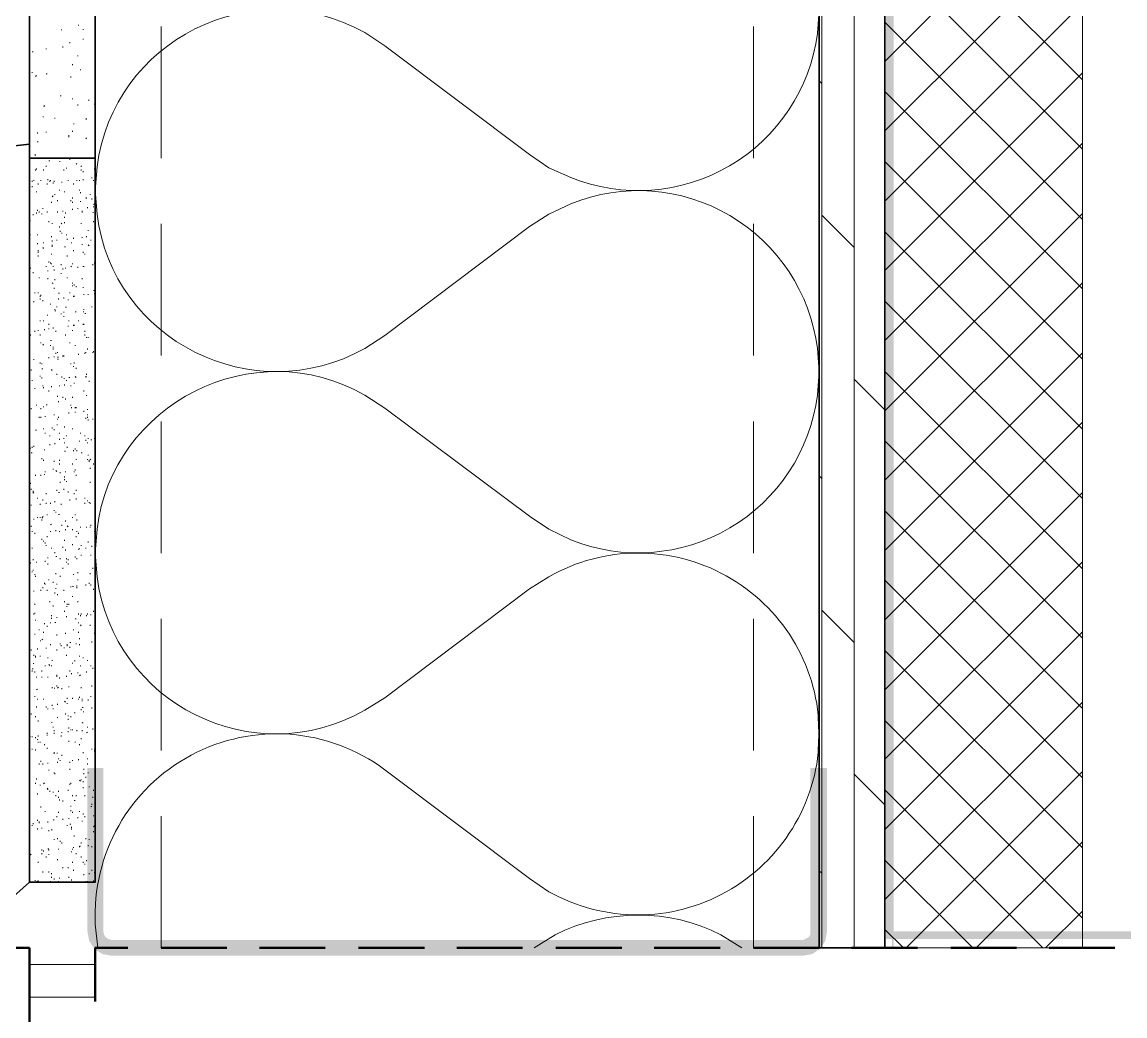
# Model space of a CAD drawing. Header units: inches. Extents: x 5 to 516, y -193 to 129.
# Drawn here: x 50.563 to 51.96, y -167.796 to -166.538 of the extents above; entities that cross this region are included whole.
import ezdxf

# ---------------------------------------------------------------- set-up
doc = ezdxf.new("R2010")
doc.units = ezdxf.units.IN
doc.header["$MEASUREMENT"] = 0
doc.layers.add('PDF7_Geometry', color=7, linetype='Continuous')
doc.layers.add('PDF7_Solid Fills', color=7, linetype='Continuous')

msp = doc.modelspace()

# ---------------------------------------------------------------- hatches: boundary and pattern name
at = {"layer": 'PDF7_Solid Fills', "transparency": 33554559}
for points in [[(51.6668865, -167.7102283), (51.6668865, -167.6991154), (52.1302195, -167.6991146), (52.134664, -167.6891158), (52.3813307, -167.6880047), (52.3813307, -167.6780047), (52.1279974, -167.678004), (52.1235531, -167.6891151), (51.6668865, -167.6891146), (51.6668865, -163.8435612), (51.6646643, -163.8435612), (51.6646643, -165.0680034), (51.6568863, -165.068004), (51.6568863, -167.6991154), (51.6646643, -167.6991154), (51.6646643, -167.7102283)], [(50.6657759, -167.4824496), (50.6457759, -167.4824496), (50.6457756, -167.6891163), (50.6657759, -167.6891163)], [(51.5613313, -167.6891146), (51.5824424, -167.6891146), (51.5824421, -167.4824479), (51.5613313, -167.4824479)], [(50.6657756, -167.6891146), (50.6457756, -167.6891146), (50.6479978, -167.7013369), (50.6546644, -167.7113375), (50.6646641, -167.7180049), (50.6768859, -167.7202268), (51.5513311, -167.7202267), (51.5635528, -167.7180045), (51.5735534, -167.7113379), (51.5802196, -167.7013382), (51.5824416, -167.6891153), (51.5613308, -167.6935599), (51.5591087, -167.6968931), (51.5546639, -167.6991164), (51.5513311, -167.7002276), (50.6768867, -167.7002265), (50.6724413, -167.6991154), (50.6691081, -167.6968945), (50.666887, -167.6935591)]]:
    msp.add_hatch(color=256, dxfattribs=at).paths.add_polyline_path(points)

# ---------------------------------------------------------------- linework, layer by layer
at = {"layer": 'PDF7_Geometry', "lineweight": 35}
for points in [[(50.6557752, -163.8435604), (50.6557752, -167.6268941), (50.5724418, -167.6268941)], [(50.5724418, -167.6268949), (50.5724418, -163.8435612)], [(51.6557753, -163.8435604), (51.6557753, -167.7102274), (51.5724419, -167.7102274), (51.5724419, -163.8435604)], [(50.5724418, -166.6924504), (50.5724418, -167.6268949), (50.4791085, -167.7102283)], [(50.5724418, -166.6924489), (50.5535529, -166.6946711)]]:
    msp.add_lwpolyline(points, dxfattribs=at)
at = {"layer": 'PDF7_Geometry', "lineweight": 15}
for points in [[(51.5757751, -167.7102283), (51.5757751, -163.8435612)], [(51.6168868, -167.7102283), (51.6168868, -163.8435612)], [(51.6557753, -163.8435604), (51.6557753, -167.7102274), (51.9057753, -167.7102274), (51.9057753, -163.8435604)], [(51.6557753, -166.5880042), (51.9057753, -166.3380041)], [(51.9057753, -166.6113377), (51.6557753, -166.3613377)], [(51.6557753, -166.6757818), (51.9057753, -166.4257817)], [(51.9057753, -166.6991153), (51.6557753, -166.4491153)], [(51.6557753, -166.7646716), (51.9057753, -166.5146715)], [(51.9057753, -166.7880051), (51.6557753, -166.5380051)], [(50.6135524, -166.5480058), (50.6124413, -166.5480058)], [(50.6346638, -166.5413371), (50.6346638, -166.5424482)], [(50.6402202, -166.5480058), (50.6402202, -166.5468947)], [(50.7391085, -166.7102282), (50.7391085, -166.5435615)], [(51.4891086, -166.7102282), (51.4891086, -166.5435615)], [(50.6235531, -166.5635607), (50.6235531, -166.5646718)], [(50.6402202, -166.5591164), (50.6402202, -166.5602276)], [(50.5768861, -166.5757836), (50.575775, -166.5757836)], [(50.5935532, -166.5724492), (50.5935532, -166.5713381)], [(50.6146646, -166.5702271), (50.6146646, -166.569116)], [(50.6335527, -166.5802278), (50.6335527, -166.5813389)], [(50.6268863, -166.5913385), (50.6268863, -166.5924496)], [(50.575775, -166.6024491), (50.575775, -166.601338)], [(50.5813304, -166.6057812), (50.5802192, -166.6068923)], [(50.5935532, -166.6035613), (50.5946643, -166.6035613)], [(50.6246642, -166.6068934), (50.6246642, -166.6080045)], [(50.6368859, -166.5980049), (50.6368859, -166.599116)], [(51.6557753, -166.8524492), (51.9057753, -166.6024491)], [(51.5757751, -166.6157819), (51.5724418, -166.6124486)], [(50.6124425, -166.6313391), (50.6113314, -166.6313391)], [(50.6268863, -166.6357834), (50.6268863, -166.6346723)], [(51.9057753, -166.8757827), (51.6557753, -166.6257827)], [(50.5724418, -166.6424498), (50.5724418, -166.6435609)], [(50.59022, -166.6446719), (50.5913311, -166.6446719), (50.5913311, -166.6435608)], [(50.6335527, -166.6424498), (50.6335527, -166.6435609)], [(50.6468866, -166.6368933), (50.6479978, -166.6368933)], [(50.6546641, -166.6424498), (50.6546641, -166.6413387)], [(50.5724418, -166.6557826), (50.5724418, -166.6568937)], [(50.59022, -166.6580047), (50.5891089, -166.6580047)], [(50.6046639, -166.6602268), (50.6046639, -166.6591157)], [(50.6446645, -166.6602268), (50.6435534, -166.6613379)], [(50.5824426, -166.6791161), (50.5824426, -166.678005)], [(50.5935532, -166.6780039), (50.5935532, -166.6768928)], [(50.6268863, -166.6757818), (50.6268863, -166.6768929)], [(50.6291085, -166.6668932), (50.6279973, -166.6668932)], [(50.5824426, -166.6891146), (50.5835537, -166.6902257)], [(50.6224421, -166.6813382), (50.6224421, -166.6824493)], [(50.6224421, -166.6824504), (50.6224421, -166.6835615)], [(50.6446645, -166.6846703), (50.6435534, -166.6857814)], [(51.6557753, -166.941339), (51.9057753, -166.6913389)], [(50.5791082, -166.7057817), (50.5802193, -166.7068928)], [(50.5968864, -166.7135603), (50.5979975, -166.7135603)], [(50.5979975, -166.7113381), (50.5979975, -166.710227)], [(50.6113303, -166.7146725), (50.6102192, -166.7146725)], [(50.6235531, -166.7124481), (50.6235531, -166.711337)], [(50.6324417, -166.7168923), (50.6313305, -166.7180034)], [(50.6357749, -166.7113381), (50.6357749, -166.710227)], [(51.9057753, -166.9646725), (51.6557753, -166.7146725)], [(50.5802193, -166.7257831), (50.5802193, -166.724672)], [(50.5813304, -166.7246709), (50.5813304, -166.7235598)], [(50.59022, -166.7246709), (50.59022, -166.725782)], [(50.5935532, -166.7213389), (50.5935532, -166.7202277)], [(50.6157757, -166.7257831), (50.6157757, -166.724672)], [(50.6191089, -166.723561), (50.6191089, -166.7224499)], [(50.6379981, -166.7213389), (50.6379981, -166.7202277)], [(50.6379981, -166.7257831), (50.6379981, -166.724672)], [(50.6402202, -166.7280053), (50.6402202, -166.7268941)], [(50.6546641, -166.7213389), (50.6557752, -166.7213389)], [(50.6546641, -166.7246709), (50.6546641, -166.7235598)], [(50.6579976, -166.7213372), (50.6557754, -166.7513372), (50.6579976, -166.7813372)], [(50.575775, -166.7391159), (50.575775, -166.740227)], [(50.575775, -166.7468945), (50.575775, -166.7457834)], [(50.5779972, -166.7391159), (50.5779972, -166.7380048)], [(50.5835525, -166.7435602), (50.5835525, -166.7424491)], [(50.5868868, -166.7391159), (50.5868868, -166.7380048)], [(50.5946643, -166.7435602), (50.5946643, -166.7424491)], [(50.5957753, -166.738006), (50.5957753, -166.7368949)], [(50.5979975, -166.7402258), (50.5979975, -166.7391147)], [(50.5991085, -166.7391159), (50.5991085, -166.7380048)], [(50.6024417, -166.7424502), (50.6024417, -166.7413391)], [(50.6035528, -166.7402258), (50.6035528, -166.7391147)], [(50.6135524, -166.741338), (50.6135524, -166.7402269)], [(50.621331, -166.7391159), (50.621331, -166.7380048)], [(50.6279974, -166.7435602), (50.6279974, -166.7424491)], [(50.6324417, -166.7391159), (50.6324417, -166.7380048)], [(50.6357749, -166.7391159), (50.6357749, -166.7380048)], [(50.6402202, -166.738006), (50.6402202, -166.7368949)], [(50.6513309, -166.7357816), (50.6513309, -166.7346705)], [(50.653553, -166.7391159), (50.653553, -166.7380048)], [(50.5813304, -166.7535609), (50.5813304, -166.7524498)], [(50.6024417, -166.7580052), (50.6013306, -166.7591163)], [(50.6046639, -166.756893), (50.6046639, -166.7557819)], [(50.6102203, -166.7513388), (50.6102203, -166.7502277)], [(50.6168867, -166.7535609), (50.6168867, -166.7524498)], [(50.6268863, -166.7602273), (50.6268863, -166.7613384)], [(50.6357749, -166.7502266), (50.6357749, -166.7513377)], [(50.6368859, -166.7535609), (50.6368859, -166.754672)], [(50.6435534, -166.7602273), (50.6446646, -166.7613384)], [(50.6491088, -166.756893), (50.6491088, -166.7557819)], [(50.6513309, -166.7613372), (50.6513309, -166.7624483)], [(50.6557752, -166.7524487), (50.6557752, -166.7513376)], [(50.5824426, -166.7768944), (50.5824426, -166.7757833)], [(50.589109, -166.7746723), (50.589109, -166.7735612)], [(50.6002196, -166.7668937), (50.6002196, -166.7657826)], [(50.6079971, -166.7646716), (50.6079971, -166.7635604)], [(50.6246642, -166.7646716), (50.6246642, -166.7635604)], [(50.6268863, -166.7668937), (50.6268863, -166.7657826)], [(50.6268863, -166.7757822), (50.6268863, -166.7746711)], [(50.6335527, -166.7746723), (50.6335527, -166.7735612)], [(50.6368859, -166.7657838), (50.6368859, -166.7646726)], [(50.6457756, -166.7735601), (50.6457756, -166.772449)], [(50.6546641, -166.7680036), (50.653553, -166.7691147)], [(50.653553, -166.7724479), (50.653553, -166.7713368)], [(50.5724418, -166.789115), (50.5735529, -166.7902261)], [(50.5768861, -166.7824486), (50.5768861, -166.7813375)], [(50.5813304, -166.7802265), (50.5813304, -166.7791154)], [(50.5846647, -166.7791165), (50.5846647, -166.7780054)], [(50.5879979, -166.7813387), (50.5879979, -166.7802276)], [(50.5946643, -166.7791165), (50.5946643, -166.7780054)], [(50.6079971, -166.7791165), (50.6079971, -166.7780054)], [(50.6146646, -166.7780044), (50.6146646, -166.7768932)], [(50.6168867, -166.7846707), (50.6168867, -166.7857819)], [(50.6179978, -166.7802265), (50.6179978, -166.7791154)], [(50.6391081, -166.7780044), (50.6391081, -166.7768932)], [(50.6391081, -166.7791165), (50.6391081, -166.7780054)], [(50.653553, -166.7791165), (50.6524419, -166.7791165)], [(51.6168868, -166.8235592), (51.5757757, -166.7824481)], [(51.6557753, -167.0302265), (51.9057753, -166.7802265)], [(50.5724418, -166.7924493), (50.5724418, -166.7913382)], [(50.5968864, -166.7913371), (50.5968864, -166.790226)], [(50.6013307, -166.7935615), (50.6013307, -166.7924504)], [(50.6102203, -166.7980058), (50.6102203, -166.7968947)], [(50.6113303, -166.80356), (50.6113303, -166.8024489)], [(50.6124425, -166.7924493), (50.6135536, -166.7935604)], [(50.6168867, -166.7924493), (50.6168867, -166.7913382)], [(50.6379981, -166.7935615), (50.6379981, -166.7924504)], [(50.6468866, -166.8024501), (50.6468866, -166.801339)], [(50.653553, -166.7913371), (50.653553, -166.790226)], [(50.7391085, -166.9602282), (50.7391085, -166.7935615)], [(50.9968865, -166.9513372), (51.0224421, -166.9346706), (51.2057754, -166.7968928)], [(51.4891086, -166.9602282), (51.4891086, -166.7935615)], [(51.9057753, -167.05356), (51.6557753, -166.80356)], [(50.5724418, -166.8068943), (50.5735529, -166.8080054)], [(50.5824426, -166.8080043), (50.5824426, -166.8068932)], [(50.59022, -166.818005), (50.59022, -166.8168939)], [(50.6002196, -166.8102264), (50.6002196, -166.8091153)], [(50.6013307, -166.8157829), (50.6013307, -166.8146717)], [(50.606886, -166.8146707), (50.606886, -166.8135595)], [(50.6135524, -166.8057821), (50.6135524, -166.804671)], [(50.6191089, -166.8080043), (50.6191089, -166.8068932)], [(50.6202199, -166.8135607), (50.6202199, -166.8124496)], [(50.6257753, -166.818005), (50.6257753, -166.8168939)], [(50.6279974, -166.8124485), (50.6279974, -166.8113374)], [(50.6391081, -166.8113386), (50.6391081, -166.8102275)], [(50.6446645, -166.8102264), (50.6446645, -166.8091153)], [(50.6502198, -166.8146707), (50.6502198, -166.8135595)], [(50.5824426, -166.8191149), (50.5824426, -166.8180038)], [(50.5835525, -166.8280035), (50.5835525, -166.8268923)], [(50.5835525, -166.8302278), (50.5835525, -166.8291167)], [(50.589109, -166.8235592), (50.5902201, -166.8246703)], [(50.6002196, -166.83245), (50.6002196, -166.8313389)], [(50.6013307, -166.8202282), (50.6013307, -166.8213393), (50.6013307, -166.8224504)], [(50.6179978, -166.8224493), (50.6168867, -166.8224493)], [(50.6279974, -166.8280035), (50.6279974, -166.8268923)], [(50.6391081, -166.8202271), (50.6391081, -166.819116)], [(50.6402202, -166.8302278), (50.6402202, -166.8291167)], [(50.6424424, -166.83245), (50.6424424, -166.8313389)], [(50.6468866, -166.8202271), (50.6479978, -166.8213382)], [(50.5835525, -166.8346721), (50.5835525, -166.833561)], [(50.5968864, -166.8424484), (50.5968864, -166.8413373)], [(50.5991085, -166.8435606), (50.5991085, -166.8424495)], [(50.6002196, -166.8446706), (50.6002196, -166.8435595)], [(50.6124425, -166.8457828), (50.6124425, -166.8446717)], [(50.6202199, -166.8346721), (50.6202199, -166.833561)], [(50.6268863, -166.8446706), (50.6268863, -166.8435595)], [(50.652442, -166.8457828), (50.652442, -166.8446717)], [(50.6546641, -166.8435606), (50.6546641, -166.8424495)], [(50.5735529, -166.850227), (50.5735529, -166.8491159)], [(50.5768861, -166.8557812), (50.5768861, -166.8546701)], [(50.5935532, -166.8468927), (50.5935532, -166.8480038)], [(50.5957753, -166.8535614), (50.5957753, -166.8524502)], [(50.6024417, -166.8480049), (50.6024417, -166.8468938)], [(50.6035528, -166.8524492), (50.6035528, -166.8513381)], [(50.6124425, -166.8568934), (50.6124425, -166.8557823)], [(50.6146646, -166.851337), (50.6146646, -166.8502259)], [(50.6179978, -166.850227), (50.6179978, -166.8491159)], [(50.6257753, -166.8468927), (50.6246641, -166.8480038)], [(50.6335527, -166.8491171), (50.6335527, -166.848006)], [(50.6402202, -166.8480049), (50.6402202, -166.8468938)], [(50.6413302, -166.8480049), (50.6413302, -166.8468938)], [(50.5846647, -166.8624499), (50.5846647, -166.8613388)], [(50.5957753, -166.8635598), (50.5957753, -166.8624487)], [(50.6013307, -166.8680041), (50.6024418, -166.8691152)], [(50.6046639, -166.864672), (50.6046639, -166.8635609)], [(50.6202199, -166.8624499), (50.6202199, -166.8613388)], [(50.6268863, -166.8691163), (50.6268863, -166.8680052)], [(50.6268863, -166.8713384), (50.6268863, -166.8724495)], [(50.6291085, -166.8713384), (50.6291085, -166.8702273)], [(50.6313306, -166.8735605), (50.6313306, -166.8724494)], [(50.6391081, -166.8635598), (50.6391081, -166.8624487)], [(50.6402202, -166.8746705), (50.6402202, -166.8735594)], [(51.6557753, -167.1180041), (51.9057753, -166.8680041)], [(50.5791082, -166.8813391), (50.5791082, -166.880228)], [(50.5835525, -166.8813391), (50.5835525, -166.880228)], [(50.5857746, -166.8857834), (50.5857746, -166.8846723)], [(50.5868868, -166.8846712), (50.5868868, -166.8835601)], [(50.6035528, -166.8757827), (50.6035528, -166.8746716)], [(50.6102203, -166.8813391), (50.6091092, -166.8813391)], [(50.6157757, -166.8880055), (50.6157757, -166.8868944)], [(50.6235531, -166.8813391), (50.6235531, -166.880228)], [(50.6279974, -166.8857834), (50.6279974, -166.8846723)], [(50.6291085, -166.8857834), (50.6291085, -166.8846723)], [(50.6413302, -166.883559), (50.6413302, -166.8824479)], [(50.6468866, -166.883559), (50.6468866, -166.8824479)], [(50.653553, -166.8780048), (50.6546642, -166.8780048)], [(50.6546641, -166.8824491), (50.6546641, -166.881338)], [(50.5779972, -166.8924498), (50.5779972, -166.8913387)], [(50.5857746, -166.8891155), (50.5857746, -166.8880044)], [(50.589109, -166.8913376), (50.589109, -166.8902265)], [(50.5991085, -166.8957819), (50.5991085, -166.8946708)], [(50.6046639, -166.9024483), (50.6046639, -166.9013372)], [(50.606886, -166.8991162), (50.606886, -166.8980051)], [(50.6091081, -166.8891155), (50.6091081, -166.8880044)], [(50.6179978, -166.8991162), (50.6191089, -166.8991162)], [(50.621331, -166.8902277), (50.621331, -166.8891166)], [(50.6413302, -166.9024483), (50.6413302, -166.9013372)], [(50.6513309, -166.8991162), (50.6513309, -166.8980051)], [(50.6557752, -166.8957819), (50.6557752, -166.8946708)], [(51.9057753, -167.1413376), (51.6557753, -166.8913376)], [(50.5957753, -166.9091169), (50.5946642, -166.9091169)], [(50.6057749, -166.9035605), (50.6046638, -166.9035605)], [(50.6124425, -166.9080047), (50.6124425, -166.9068936)], [(50.6157757, -166.9046727), (50.6157757, -166.9057838)], [(50.6157757, -166.9113368), (50.6157757, -166.9102257)], [(50.6313306, -166.9046727), (50.6302195, -166.9046727)], [(50.6413302, -166.9046727), (50.6402191, -166.9046727)], [(50.6424424, -166.9068925), (50.6435535, -166.9068925)], [(50.5724418, -166.9235596), (50.5724418, -166.9224485)], [(50.5791082, -166.930226), (50.5791082, -166.9291149)], [(50.5835525, -166.9291161), (50.5835525, -166.928005)], [(50.5857746, -166.9168933), (50.5857746, -166.9157821)], [(50.59022, -166.9168933), (50.59022, -166.9157821)], [(50.5913311, -166.9280039), (50.5913311, -166.9268928)], [(50.5968864, -166.9213375), (50.5968864, -166.9202264)], [(50.5968864, -166.926894), (50.5968864, -166.9257829)], [(50.6024417, -166.9257818), (50.6024417, -166.9246707)], [(50.6057749, -166.930226), (50.6057749, -166.9291149)], [(50.621331, -166.9235596), (50.621331, -166.9224485)], [(50.6224421, -166.9168933), (50.6224421, -166.9157821)], [(50.6268863, -166.9280039), (50.6268863, -166.929115)], [(50.6279974, -166.9224497), (50.6279974, -166.9213386)], [(50.6291085, -166.9224497), (50.6291085, -166.9213386)], [(50.6346638, -166.9168933), (50.6346638, -166.9157821)], [(50.6402202, -166.9213375), (50.6402202, -166.9202264)], [(50.6413302, -166.9213375), (50.6413302, -166.9202264)], [(50.6424424, -166.930226), (50.6424424, -166.9291149)], [(50.5735529, -166.9346703), (50.5735529, -166.9335592)], [(50.5857746, -166.9346703), (50.5857746, -166.9335592)], [(50.5868868, -166.944671), (50.5868868, -166.9435599)], [(50.5991085, -166.941339), (50.6002197, -166.941339)], [(50.6179978, -166.9346703), (50.6179978, -166.9335592)], [(50.6235531, -166.944671), (50.6235531, -166.9435599)], [(50.6424424, -166.9346703), (50.6424424, -166.9335592)], [(50.6446645, -166.9380046), (50.6446645, -166.9368935)], [(50.6468866, -166.9368947), (50.6468866, -166.9380058)], [(50.59022, -166.9457832), (50.5891089, -166.9468943)], [(50.5991085, -166.9480054), (50.5991085, -166.9468942)], [(50.6024417, -166.9502275), (50.6024417, -166.9491164)], [(50.6024417, -166.9524496), (50.6024417, -166.9513385)], [(50.6057749, -166.9580038), (50.6057749, -166.9568927)], [(50.6079971, -166.9568939), (50.6079971, -166.9557828)], [(50.6302195, -166.9468932), (50.6302195, -166.9480043)], [(50.6424424, -166.9580038), (50.6424424, -166.9568927)], [(50.6435534, -166.9568939), (50.6435534, -166.9557828)], [(50.6457756, -166.9524496), (50.6457756, -166.9513385)], [(50.652442, -166.9568939), (50.652442, -166.9557828)], [(50.653553, -166.9557817), (50.653553, -166.9546706)], [(51.6557753, -167.2068939), (51.9057753, -166.9568939)], [(50.5779972, -166.9657824), (50.5779972, -166.9646713)], [(50.5857746, -166.9702267), (50.5857746, -166.9691156)], [(50.5879979, -166.9713389), (50.5879979, -166.9702278)], [(50.5968864, -166.9635603), (50.5968864, -166.9624492)], [(50.6035528, -166.9624481), (50.6035528, -166.961337)], [(50.6091081, -166.9624481), (50.607997, -166.9624481)], [(50.6091081, -166.9646725), (50.607997, -166.9646725)], [(50.6146646, -166.9613382), (50.6146646, -166.960227)], [(50.6157757, -166.9613382), (50.6157757, -166.960227)], [(50.6246642, -166.9713389), (50.6246642, -166.9702278)], [(50.6291085, -166.9702267), (50.6291085, -166.9691156)], [(50.6346638, -166.959116), (50.6346638, -166.9580049)], [(50.574664, -166.9780053), (50.574664, -166.9791164)], [(50.5879979, -166.9768931), (50.589109, -166.9768931)], [(50.6002196, -166.9780053), (50.6013307, -166.9791164)], [(50.606886, -166.9846717), (50.606886, -166.9835606)], [(50.6279974, -166.9746709), (50.6279974, -166.9735598)], [(50.6313306, -166.9768931), (50.6313306, -166.975782)], [(50.6446645, -166.9846717), (50.6446645, -166.9835606)], [(51.9057753, -167.2302274), (51.6557753, -166.9802274)], [(50.575775, -166.9924503), (50.575775, -166.9913391)], [(50.5857746, -166.9868938), (50.5857746, -166.9857827)], [(50.5879979, -166.9891159), (50.5879979, -166.9880048)], [(50.589109, -166.9991167), (50.589109, -166.9980055)], [(50.6002196, -167.0002266), (50.6002196, -166.9991155)], [(50.6102203, -166.9991167), (50.6102203, -166.9980055)], [(50.6135524, -166.988006), (50.6135524, -166.9868949)], [(50.6157757, -166.9891159), (50.6168868, -166.9891159)], [(50.6168867, -166.9980045), (50.6168867, -166.9968933)], [(50.6191089, -166.9924503), (50.6191089, -166.9913391)], [(50.6235531, -166.988006), (50.622442, -166.988006)], [(50.6246642, -166.9991167), (50.6246642, -166.9980055)], [(50.6291085, -166.9957823), (50.6291085, -166.9946712)], [(50.6302195, -166.9868938), (50.6313306, -166.9880049)], [(50.6446645, -166.9868938), (50.6435534, -166.9868938)], [(50.6435534, -166.988006), (50.6435534, -166.9868949)], [(50.6479977, -166.9935602), (50.6479977, -166.9924491)], [(50.6557752, -166.9924503), (50.6557752, -166.9913391)], [(51.6557753, -167.0291166), (51.6168864, -166.9902277)], [(50.5791082, -167.0024487), (50.5791082, -167.0013376)], [(50.59022, -167.0013388), (50.59022, -167.0002277)], [(50.5968864, -167.0057831), (50.5968864, -167.0046719)], [(50.6079971, -167.0124494), (50.6079971, -167.0113383)], [(50.6146646, -167.0135594), (50.6146646, -167.0124483)], [(50.6268863, -167.0124494), (50.6268863, -167.0135606)], [(50.6413302, -167.0057831), (50.6413302, -167.0046719)], [(50.6446645, -167.0113373), (50.6446645, -167.0102261)], [(50.574664, -167.0280044), (50.574664, -167.0268933)], [(50.5813304, -167.0235601), (50.5813304, -167.022449)], [(50.5868868, -167.0280044), (50.5868868, -167.0268933)], [(50.59022, -167.0257822), (50.59022, -167.0246711)], [(50.5946643, -167.0224479), (50.5935532, -167.0224479)], [(50.6091081, -167.0191158), (50.6091081, -167.0180047)], [(50.6179978, -167.0157838), (50.6179978, -167.0146727)], [(50.6246642, -167.0235601), (50.6246642, -167.022449)], [(50.6257753, -167.0268944), (50.6257753, -167.0257833)], [(50.6302195, -167.0268944), (50.6302195, -167.0257833)], [(50.6313306, -167.0268944), (50.6313306, -167.0257833)], [(50.5846647, -167.039115), (50.5846647, -167.0380039)], [(50.5868868, -167.039115), (50.5868868, -167.0380039)], [(50.5924422, -167.0380051), (50.5924422, -167.036894)], [(50.6035528, -167.035783), (50.6035528, -167.0346719)], [(50.6079971, -167.0413372), (50.6079971, -167.0402261)], [(50.6091081, -167.039115), (50.6091081, -167.0380039)], [(50.6224421, -167.0335608), (50.6224421, -167.0324497)], [(50.6302195, -167.0324486), (50.6302195, -167.0313375)], [(50.6413302, -167.0313387), (50.6413302, -167.0302276)], [(50.6435534, -167.0402272), (50.6435534, -167.0391161)], [(50.6457756, -167.0280044), (50.6457756, -167.0291155)], [(50.6457756, -167.0346708), (50.6457756, -167.0357819)], [(50.6457756, -167.039115), (50.6457756, -167.0380039)], [(50.6468866, -167.0424494), (50.6468866, -167.0413382)], [(50.652442, -167.0413372), (50.652442, -167.0402261)], [(50.5802193, -167.0546722), (50.5813304, -167.0546722)], [(50.59022, -167.05356), (50.59022, -167.0524489)], [(50.6013307, -167.0524501), (50.6013307, -167.051339)], [(50.6035528, -167.0546722), (50.6035528, -167.0535611)], [(50.6079971, -167.0480058), (50.606886, -167.0480058)], [(50.6168867, -167.0513379), (50.6168867, -167.0502268)], [(50.6268863, -167.05356), (50.6268863, -167.0524489)], [(50.7391085, -167.2102282), (50.7391085, -167.0435616)], [(51.4891086, -167.2102282), (51.4891086, -167.0435616)], [(51.6557753, -167.2946715), (51.9057753, -167.0446715)], [(50.5924422, -167.0591165), (50.5924422, -167.0580054)], [(50.5979975, -167.0624485), (50.5979975, -167.0613374)], [(50.6102203, -167.0580043), (50.6102203, -167.0591154)], [(50.6102203, -167.0668928), (50.6102203, -167.0657817)], [(50.6157757, -167.0657829), (50.6157757, -167.0646718)], [(50.6191089, -167.0613386), (50.6191089, -167.0624497)], [(50.6357749, -167.0691149), (50.6357749, -167.0680038)], [(50.6368859, -167.0591165), (50.6368859, -167.0580054)], [(50.6424424, -167.0624485), (50.6424424, -167.0613374)], [(50.6435534, -167.068005), (50.6435534, -167.0668939)], [(50.6468866, -167.0657829), (50.6468866, -167.0646718)], [(50.6513309, -167.0668928), (50.6502198, -167.0668928)], [(50.6546641, -167.0657829), (50.6546641, -167.0646718)], [(51.9057753, -167.318005), (51.6557753, -167.068005)], [(50.5735529, -167.0780035), (50.5735529, -167.0768924)], [(50.575775, -167.0768935), (50.575775, -167.0757824)], [(50.5779972, -167.0757836), (50.5779972, -167.0746725)], [(50.5913311, -167.0802279), (50.5913311, -167.0791168)], [(50.5979975, -167.0735592), (50.5979975, -167.0724481)], [(50.6046639, -167.0724493), (50.6046639, -167.0713382)], [(50.6168867, -167.0713393), (50.6168867, -167.0702282)], [(50.6179978, -167.0813378), (50.6168867, -167.0813378)], [(50.6202199, -167.0768935), (50.6202199, -167.0757824)], [(50.6279974, -167.0813378), (50.6279974, -167.0802267)], [(50.6302195, -167.0791157), (50.6302195, -167.0780046)], [(50.6324417, -167.0813378), (50.6324417, -167.0802267)], [(50.6457756, -167.0702271), (50.6457756, -167.0713382)], [(50.5724418, -167.0957828), (50.5724418, -167.0946717)], [(50.575775, -167.0835599), (50.5746639, -167.0835599)], [(50.5879979, -167.0913385), (50.5879979, -167.0902274)], [(50.59022, -167.0935607), (50.59022, -167.0924495)], [(50.6035528, -167.0946706), (50.6035528, -167.0935595)], [(50.6102203, -167.0935607), (50.6102203, -167.0924495)], [(50.6102203, -167.0980049), (50.6102203, -167.0968938)], [(50.6268863, -167.0968927), (50.6268863, -167.0980038)], [(50.6313306, -167.0924485), (50.6313306, -167.0913373)], [(50.6379981, -167.0835599), (50.6391092, -167.0835599)], [(50.6457756, -167.0924485), (50.6457756, -167.0913373)], [(50.6468866, -167.0868943), (50.6468866, -167.0857831)], [(50.6479977, -167.0935607), (50.6479977, -167.0924495)], [(50.6479977, -167.0946706), (50.6479977, -167.0935595)], [(50.6502198, -167.0913385), (50.6491087, -167.0924496)], [(50.653553, -167.0980049), (50.653553, -167.0968938)], [(50.5913311, -167.1113377), (50.5913311, -167.1102266)], [(50.5924422, -167.1080056), (50.5924422, -167.1068945)], [(50.6024417, -167.1046713), (50.6024417, -167.1035602)], [(50.6057749, -167.1057813), (50.6068861, -167.1068924)], [(50.6113303, -167.1091156), (50.6113303, -167.1080045)], [(50.6179978, -167.1080056), (50.6179978, -167.1068945)], [(50.6291085, -167.1080056), (50.6291085, -167.1068945)], [(50.6302195, -167.1057813), (50.6302195, -167.1046701)], [(50.6491088, -167.1035614), (50.6491088, -167.1024503)], [(50.5724418, -167.1135598), (50.5724418, -167.1124487)], [(50.5735529, -167.1224484), (50.5735529, -167.1213373)], [(50.5802193, -167.1124499), (50.5802193, -167.1113388)], [(50.5868868, -167.1124499), (50.5868868, -167.1113388)], [(50.6113303, -167.1213384), (50.6113303, -167.1202273)], [(50.6168867, -167.1135598), (50.6168867, -167.114671)], [(50.6168867, -167.1180041), (50.6168867, -167.116893)], [(50.6191089, -167.1202262), (50.6191089, -167.1191151)], [(50.6313306, -167.1113377), (50.6313306, -167.1124488)], [(50.6313306, -167.1124499), (50.6313306, -167.1113388)], [(50.6491088, -167.1213384), (50.6491088, -167.1202273)], [(51.5757751, -167.115782), (51.5724418, -167.1124486)], [(50.574664, -167.130227), (50.574664, -167.1291159)], [(50.5768861, -167.1324491), (50.5768861, -167.131338)], [(50.5768861, -167.133559), (50.5768861, -167.1324479)], [(50.5779972, -167.133559), (50.5768861, -167.1346701)], [(50.5768861, -167.1346712), (50.5768861, -167.1335601)], [(50.5935532, -167.1357834), (50.5935532, -167.1346723)], [(50.606886, -167.1313392), (50.606886, -167.130228)], [(50.6091081, -167.133559), (50.6102193, -167.133559)], [(50.6157757, -167.130227), (50.6157757, -167.1291159)], [(50.621331, -167.133559), (50.621331, -167.1324479)], [(50.6291085, -167.1357834), (50.6291085, -167.1346723)], [(50.6313306, -167.1313392), (50.6313306, -167.130228)], [(51.6557753, -167.3835591), (51.9057753, -167.133559)], [(50.574664, -167.1502262), (50.574664, -167.149115)], [(50.5824426, -167.1402277), (50.5824426, -167.1413388)], [(50.5857746, -167.1491162), (50.5857746, -167.1480051)], [(50.589109, -167.1435598), (50.589109, -167.1424486)], [(50.5935532, -167.148004), (50.5935532, -167.1468929)], [(50.5991085, -167.148004), (50.5991085, -167.1468929)], [(50.6046639, -167.1457819), (50.6046639, -167.1446708)], [(50.6124425, -167.1491162), (50.6124425, -167.1480051)], [(50.6235531, -167.1435598), (50.6235531, -167.1424486)], [(50.6313306, -167.1424498), (50.6313306, -167.1413387)], [(50.6424424, -167.1413376), (50.6424424, -167.1402265)], [(50.6424424, -167.148004), (50.6424424, -167.1468929)], [(50.6457756, -167.144672), (50.6457756, -167.1435608)], [(50.6479977, -167.1468941), (50.6479977, -167.145783)], [(50.6491088, -167.148004), (50.6491088, -167.1468929)], [(50.5779972, -167.1668933), (50.5779972, -167.1680044)], [(50.5824426, -167.1657833), (50.5824426, -167.1646722)], [(50.5857746, -167.1646711), (50.5857746, -167.1657822)], [(50.589109, -167.1657833), (50.5879978, -167.1657833)], [(50.589109, -167.1635612), (50.589109, -167.1646723)], [(50.5946643, -167.162449), (50.5946643, -167.1613379)], [(50.6035528, -167.1568925), (50.6035528, -167.1557814)], [(50.6057749, -167.1591169), (50.6057749, -167.1580058)], [(50.6091081, -167.1613368), (50.6102193, -167.1613368)], [(50.6268863, -167.1657833), (50.6268863, -167.1646722)], [(50.6302195, -167.162449), (50.6302195, -167.1613379)], [(51.9057753, -167.4068926), (51.6557753, -167.1568925)], [(50.574664, -167.176894), (50.574664, -167.1757829)], [(50.5879979, -167.1691154), (50.5879979, -167.1680043)], [(50.6002196, -167.1735597), (50.5991085, -167.1746708)], [(50.6135524, -167.1757818), (50.6135524, -167.1746707)], [(50.6179978, -167.1702276), (50.6179978, -167.1691165)], [(50.6179978, -167.1813383), (50.6179978, -167.1802271)], [(50.6202199, -167.1757818), (50.621331, -167.1768929)], [(50.6268863, -167.1813383), (50.6268863, -167.1802271)], [(50.6324417, -167.1691154), (50.6324417, -167.1680043)], [(50.6368859, -167.1780039), (50.6368859, -167.1768928)], [(50.6446645, -167.1780039), (50.6446645, -167.1768928)], [(50.6491088, -167.176894), (50.6491088, -167.1780051)], [(50.6502198, -167.1757818), (50.6502198, -167.1746707)], [(50.6579976, -167.1802279), (50.6557754, -167.2102279), (50.6579976, -167.2402279)], [(50.575775, -167.1835604), (50.575775, -167.1824493)], [(50.5791082, -167.1857825), (50.5791082, -167.1846714)], [(50.5879979, -167.1935611), (50.5879979, -167.19245)], [(50.59022, -167.1957832), (50.59022, -167.1946721)], [(50.5946643, -167.1902268), (50.5946643, -167.1891157)], [(50.5991085, -167.1835604), (50.5991085, -167.1824493)], [(50.6057749, -167.1824505), (50.6057749, -167.1813393)], [(50.6102203, -167.1835604), (50.6102203, -167.1824493)], [(50.6168867, -167.1935611), (50.6168867, -167.1946722)], [(50.6313306, -167.1902268), (50.6313306, -167.1891157)], [(50.6324417, -167.1835604), (50.6324417, -167.1824493)], [(50.6346638, -167.1857825), (50.6346638, -167.1846714)], [(50.6546641, -167.1835604), (50.6546641, -167.1824493)], [(50.575775, -167.2046718), (50.575775, -167.2035607)], [(50.5924422, -167.1980054), (50.5924422, -167.1968943)], [(50.5935532, -167.2013374), (50.5935532, -167.2002263)], [(50.6002196, -167.2046718), (50.6002196, -167.2035607)], [(50.6146646, -167.2035596), (50.6146646, -167.2024485)], [(50.6179978, -167.2068939), (50.6179978, -167.2057828)], [(50.6268863, -167.1991153), (50.6268863, -167.2002264)], [(50.6357749, -167.2046718), (50.6346637, -167.2057829)], [(50.6379981, -167.2013374), (50.6379981, -167.2002263)], [(50.6435534, -167.2046718), (50.6435534, -167.2035607)], [(50.6468866, -167.1968932), (50.6468866, -167.1957821)], [(50.6513309, -167.2024496), (50.6513309, -167.2013385)], [(50.5735529, -167.223561), (50.5735529, -167.2224499)], [(50.5768861, -167.2191168), (50.5768861, -167.2180057)], [(50.5813304, -167.2224488), (50.5813304, -167.2213377)], [(50.5924422, -167.2213389), (50.5924422, -167.2202278)], [(50.5957753, -167.2168924), (50.5957753, -167.2157813)], [(50.6046639, -167.2102282), (50.6046639, -167.2091171)], [(50.606886, -167.2146725), (50.6057749, -167.2146725)], [(50.6113303, -167.2180046), (50.6113303, -167.2168935)], [(50.6191089, -167.2180046), (50.6191089, -167.2168935)], [(50.6191089, -167.2224488), (50.6191089, -167.2213377)], [(50.621331, -167.2191168), (50.621331, -167.2180057)], [(50.6302195, -167.2157824), (50.6302195, -167.2146713)], [(50.6324417, -167.2180046), (50.6324417, -167.2168935)], [(50.6379981, -167.2124481), (50.6379981, -167.2135592)], [(50.6502198, -167.2135603), (50.6502198, -167.2124492)], [(51.6557753, -167.4713389), (51.9057753, -167.2213389)], [(50.575775, -167.2346717), (50.575775, -167.2335606)], [(50.5768861, -167.2324496), (50.5768861, -167.2313384)], [(50.5791082, -167.238006), (50.5791082, -167.2368949)], [(50.5957753, -167.223561), (50.5957753, -167.2246721)], [(50.6057749, -167.2368938), (50.6057749, -167.2357827)], [(50.6146646, -167.2302274), (50.6146646, -167.2291163)], [(50.621331, -167.224671), (50.621331, -167.2235599)], [(50.6279974, -167.238006), (50.6279974, -167.2368949)], [(50.6335527, -167.2357816), (50.6335527, -167.2346705)], [(50.6491088, -167.2368938), (50.6491088, -167.2357827)], [(50.652442, -167.2302274), (50.652442, -167.2291163)], [(50.5802193, -167.239116), (50.5802193, -167.2402271)], [(50.5913311, -167.2491167), (50.5913311, -167.2480056)], [(50.5924422, -167.2502266), (50.5924422, -167.2491155)], [(50.5968864, -167.2446702), (50.5968864, -167.243559)], [(50.6024417, -167.2480045), (50.6024417, -167.2468934)], [(50.606886, -167.2502266), (50.606886, -167.2491155)], [(50.6113303, -167.2402259), (50.6113303, -167.2391148)], [(50.6335527, -167.2446702), (50.6335527, -167.243559)], [(50.6435534, -167.2513388), (50.6435534, -167.2502277)], [(50.6479977, -167.2491167), (50.6479977, -167.2480056)], [(50.6502198, -167.2513388), (50.6502198, -167.2502277)], [(50.6557752, -167.2402259), (50.6557752, -167.2391148)], [(51.9057753, -167.4946702), (51.6557753, -167.2446702)], [(50.5724418, -167.2635594), (50.5724418, -167.2646705)], [(50.5779972, -167.2591151), (50.5779972, -167.258004)], [(50.5868868, -167.2580052), (50.5868868, -167.2568941)], [(50.589109, -167.2546709), (50.589109, -167.2535598)], [(50.5946643, -167.2580052), (50.5946643, -167.2568941)], [(50.6046639, -167.2613373), (50.6046639, -167.2602262)], [(50.6057749, -167.2557831), (50.6057749, -167.254672)], [(50.6079971, -167.2635594), (50.6079971, -167.2624483)], [(50.6157757, -167.2580052), (50.6157757, -167.2568941)], [(50.6246642, -167.2535609), (50.6246642, -167.2524498)], [(50.6279974, -167.2524487), (50.6268863, -167.2524487)], [(50.6268863, -167.2646716), (50.6268863, -167.2657827)], [(50.6324417, -167.2524487), (50.6324417, -167.2513376)], [(50.6324417, -167.2546709), (50.6324417, -167.2535598)], [(50.653553, -167.256893), (50.653553, -167.2557819)], [(50.9968865, -167.4091168), (51.0224421, -167.3935612), (51.2057754, -167.2557834)], [(50.5724418, -167.2724479), (50.5724418, -167.2713368)], [(50.5791082, -167.2757823), (50.5791082, -167.2746711)], [(50.5979975, -167.2724479), (50.5979975, -167.2713368)], [(50.6024417, -167.2768945), (50.6024417, -167.2780056)], [(50.6168867, -167.2724479), (50.6168867, -167.2713368)], [(50.6191089, -167.2780044), (50.62022, -167.2780044)], [(50.6202199, -167.2757823), (50.6202199, -167.2746711)], [(50.6224421, -167.2757823), (50.6224421, -167.2746711)], [(50.6335527, -167.2724479), (50.6335527, -167.2713368)], [(50.5779972, -167.2880051), (50.5779972, -167.286894)], [(50.5791082, -167.2868929), (50.5791082, -167.2857818)], [(50.6002196, -167.2902272), (50.6002196, -167.2891161)], [(50.6002196, -167.2935616), (50.6002196, -167.2924505)], [(50.606886, -167.2924494), (50.606886, -167.2913383)], [(50.6168867, -167.2846708), (50.6168867, -167.2835597)], [(50.6191089, -167.2913372), (50.6191089, -167.2902261)], [(50.6346638, -167.2880051), (50.6346638, -167.286894)], [(50.6368859, -167.2902272), (50.6368859, -167.2891161)], [(50.6379981, -167.2880051), (50.6379981, -167.286894)], [(50.6446645, -167.2902272), (50.6446645, -167.2891161)], [(50.6457756, -167.2880051), (50.6457756, -167.286894)], [(50.6502198, -167.2880051), (50.6502198, -167.2891162)], [(50.653553, -167.2846708), (50.653553, -167.2835597)], [(51.6168868, -167.3235592), (51.5757757, -167.2824481)], [(50.5802193, -167.2957814), (50.5802193, -167.2946703)], [(50.5913311, -167.3002257), (50.5913311, -167.2991146)], [(50.5946643, -167.30356), (50.5946643, -167.3024489)], [(50.5991085, -167.2991158), (50.5991085, -167.2980047)], [(50.6057749, -167.2980058), (50.6046638, -167.2980058)], [(50.6302195, -167.2935616), (50.6313306, -167.2935616)], [(50.6346638, -167.2991158), (50.6346638, -167.2980047)], [(50.6379981, -167.3013379), (50.636887, -167.302449)], [(50.6491088, -167.3024501), (50.6491088, -167.301339)], [(50.7391085, -167.4602283), (50.7391085, -167.2935616)], [(51.4891086, -167.4602283), (51.4891086, -167.2935616)], [(50.5791082, -167.3135608), (50.5791082, -167.3124497)], [(50.5846647, -167.3080043), (50.5846647, -167.3068932)], [(50.5879979, -167.319115), (50.589109, -167.3202261)], [(50.59022, -167.3113386), (50.59022, -167.3102275)], [(50.606886, -167.3146707), (50.606886, -167.3135596)], [(50.6179978, -167.3124486), (50.6179978, -167.3113375)], [(50.6279974, -167.3080043), (50.6279974, -167.3068932)], [(50.6346638, -167.3113386), (50.6346638, -167.3102275)], [(50.6357749, -167.318005), (50.6357749, -167.3191161)], [(50.6546641, -167.3124486), (50.6546641, -167.3113375)], [(51.6557753, -167.5602265), (51.9057753, -167.3102264)], [(50.574664, -167.33356), (50.574664, -167.3324488)], [(50.5824426, -167.33245), (50.5824426, -167.3313389)], [(50.5868868, -167.3213394), (50.5857757, -167.3213394)], [(50.5935532, -167.3313378), (50.5935532, -167.3302267)], [(50.5991085, -167.3268936), (50.5991085, -167.3257824)], [(50.606886, -167.33245), (50.606886, -167.3335611)], [(50.6113303, -167.3257836), (50.6113303, -167.3246725)], [(50.6124425, -167.3280035), (50.6124425, -167.3268924)], [(50.6168867, -167.3302279), (50.6157756, -167.3302279)], [(50.6202199, -167.3268936), (50.6202199, -167.3257824)], [(50.6202199, -167.3280035), (50.6202199, -167.3268924)], [(50.6246642, -167.3235592), (50.6235531, -167.3235592)], [(50.6235531, -167.3302279), (50.6235531, -167.3291168)], [(50.6313306, -167.3257836), (50.6313306, -167.3246725)], [(50.6357749, -167.3268936), (50.6357749, -167.3257824)], [(50.6513309, -167.3235592), (50.6513309, -167.3224481)], [(50.6557752, -167.3313378), (50.6546641, -167.3313378)], [(51.9057753, -167.58356), (51.6557753, -167.33356)], [(50.5779972, -167.3402263), (50.5779972, -167.3391152)], [(50.5802193, -167.3413385), (50.5802193, -167.3402274)], [(50.5802193, -167.3424485), (50.5802193, -167.3413374)], [(50.5857746, -167.3413385), (50.5857746, -167.3402274)], [(50.5957753, -167.3435607), (50.5957753, -167.3424496)], [(50.6013307, -167.3468927), (50.6013307, -167.3457816)], [(50.6191089, -167.3402263), (50.6191089, -167.3391152)], [(50.6291085, -167.3468927), (50.6302196, -167.3468927)], [(50.6357749, -167.3413385), (50.6357749, -167.3402274)], [(50.6402202, -167.3435607), (50.6402202, -167.3424496)], [(50.6457756, -167.3468927), (50.6457756, -167.3457816)], [(50.575775, -167.3568935), (50.5768861, -167.3568935)], [(50.575775, -167.3602278), (50.575775, -167.3591167)], [(50.5768861, -167.3502271), (50.5779972, -167.3502271)], [(50.5791082, -167.3613377), (50.5791082, -167.3602266)], [(50.5879979, -167.3602278), (50.5879979, -167.3591167)], [(50.5924422, -167.3535614), (50.5924422, -167.3524503)], [(50.5968864, -167.351337), (50.5979975, -167.3524481)], [(50.6002196, -167.3535614), (50.6002196, -167.3524503)], [(50.6235531, -167.3602278), (50.6235531, -167.3591167)], [(50.6257753, -167.3635599), (50.6257753, -167.3624488)], [(50.6268863, -167.3491171), (50.6268863, -167.3502282)], [(50.6335527, -167.3624499), (50.6335527, -167.3613388)], [(50.6368859, -167.3535614), (50.6368859, -167.3524503)], [(50.6446645, -167.3613377), (50.6446645, -167.3602266)], [(50.6502198, -167.3535614), (50.6502198, -167.3524503)], [(50.652442, -167.3568935), (50.652442, -167.3557824)], [(50.5813304, -167.3680041), (50.5813304, -167.366893)], [(50.5879979, -167.3680041), (50.5879979, -167.366893)], [(50.5957753, -167.3680041), (50.5957753, -167.366893)], [(50.606886, -167.365782), (50.606886, -167.3646709)], [(50.606886, -167.3668942), (50.606886, -167.3657831)], [(50.6102203, -167.3691163), (50.6102203, -167.3680052)], [(50.6191089, -167.3668942), (50.6191089, -167.3657831)], [(50.6368859, -167.3646721), (50.6357748, -167.3657832)], [(50.5824426, -167.3824491), (50.5813314, -167.3835602)], [(50.6013307, -167.3813392), (50.6013307, -167.3802281)], [(50.6046639, -167.3813392), (50.6035528, -167.3813392)], [(50.606886, -167.3791148), (50.606886, -167.3780037)], [(50.6091081, -167.380227), (50.607997, -167.3813381)], [(50.6135524, -167.3824491), (50.6135524, -167.381338)], [(50.6224421, -167.380227), (50.6224421, -167.3791159)], [(50.6379981, -167.3813392), (50.6379981, -167.3802281)], [(50.6513309, -167.3791148), (50.6513309, -167.3780037)], [(50.5791082, -167.3924498), (50.5791082, -167.3913387)], [(50.5824426, -167.3957819), (50.5824426, -167.3946708)], [(50.59022, -167.3957819), (50.59022, -167.3946708)], [(50.6013307, -167.4035605), (50.6013307, -167.4024494)], [(50.6079971, -167.4024483), (50.6079971, -167.4013372)], [(50.6168867, -167.398004), (50.6179978, -167.3991151)], [(50.6202199, -167.394672), (50.6202199, -167.3935609)], [(50.6202199, -167.4013384), (50.6202199, -167.4002273)], [(50.6268863, -167.3935598), (50.6268863, -167.3946709)], [(50.6346638, -167.3957819), (50.6346638, -167.3946708)], [(50.6357749, -167.3935598), (50.6357749, -167.3924487)], [(50.6391081, -167.3957819), (50.6391081, -167.3946708)], [(50.6391081, -167.398004), (50.6391081, -167.3968929)], [(50.6468866, -167.3968941), (50.6468866, -167.395783)], [(50.6502198, -167.3913376), (50.6502198, -167.3924488)], [(51.6557753, -167.6491163), (51.9057753, -167.3991162)], [(50.574664, -167.4146712), (50.574664, -167.41356)], [(50.5802193, -167.4180055), (50.5802193, -167.4168944)], [(50.5813304, -167.4057826), (50.5813304, -167.4046715)], [(50.5935532, -167.4057826), (50.5935532, -167.4046715)], [(50.5957753, -167.4080048), (50.5957753, -167.4068937)], [(50.6024417, -167.4080048), (50.6024417, -167.4068937)], [(50.6079971, -167.4191154), (50.6079971, -167.4180043)], [(50.6179978, -167.4146712), (50.6179978, -167.41356)], [(50.621331, -167.4157834), (50.621331, -167.4168945)], [(50.6246642, -167.4180055), (50.6246642, -167.4168944)], [(50.6302195, -167.412449), (50.6291084, -167.412449)], [(50.6379981, -167.409117), (50.6379981, -167.4080058)], [(50.6391081, -167.4057826), (50.6402192, -167.4057826)], [(50.6402202, -167.4113368), (50.6413314, -167.4113368)], [(50.6513309, -167.4068926), (50.6513309, -167.4057815)], [(50.5835525, -167.4235597), (50.5835525, -167.4224486)], [(50.6002196, -167.4246719), (50.6013307, -167.4246719)], [(50.6024417, -167.4313383), (50.6024417, -167.4302272)], [(50.621331, -167.4213376), (50.621331, -167.4202264)], [(50.6224421, -167.4324505), (50.6224421, -167.4313394)], [(50.6391081, -167.4246719), (50.6402192, -167.425783)], [(50.6457756, -167.4313383), (50.6457756, -167.4302272)], [(51.9057753, -167.6724498), (51.6557753, -167.4224498)], [(50.5735529, -167.4424489), (50.5724418, -167.44356)], [(50.575775, -167.4435611), (50.575775, -167.44245)], [(50.5802193, -167.4446711), (50.5802193, -167.44356)], [(50.5824426, -167.4468932), (50.5824426, -167.4457821)], [(50.5835525, -167.4424489), (50.5835525, -167.4413378)], [(50.5946643, -167.4380047), (50.5946643, -167.4391158)], [(50.5946643, -167.441339), (50.5946643, -167.4402279)], [(50.6035528, -167.4357825), (50.6035528, -167.4346714)], [(50.6035528, -167.4391146), (50.6035528, -167.4380035)], [(50.6124425, -167.4424489), (50.6124425, -167.4413378)], [(50.6135524, -167.4380047), (50.6135524, -167.4368936)], [(50.621331, -167.4368947), (50.621331, -167.4357836)], [(50.6246642, -167.4346703), (50.6246642, -167.4335592)], [(50.6268863, -167.4335604), (50.6268863, -167.4346715)], [(50.6324417, -167.4357825), (50.6324417, -167.4346714)], [(50.6379981, -167.4457833), (50.6379981, -167.4446722)], [(50.6391081, -167.4357825), (50.6391081, -167.4346714)], [(50.6457756, -167.4368947), (50.6446645, -167.4380059)], [(50.652442, -167.4335604), (50.652442, -167.4324493)], [(50.575775, -167.4591161), (50.575775, -167.4580049)], [(50.5802193, -167.4602283), (50.5802193, -167.4591171)], [(50.5835525, -167.4502275), (50.5835525, -167.4491164)], [(50.5857746, -167.4502275), (50.5857746, -167.4491164)], [(50.5913311, -167.4535596), (50.5913311, -167.4524485)], [(50.5946643, -167.4580039), (50.5946643, -167.4568928)], [(50.6224421, -167.4491153), (50.6224421, -167.4480042)], [(50.6302195, -167.4502275), (50.6302195, -167.4491164)], [(50.6357749, -167.4535596), (50.6357749, -167.4524485)], [(50.6513309, -167.4591161), (50.6513309, -167.4580049)], [(50.6546641, -167.4580039), (50.6546641, -167.459115)], [(50.6546641, -167.4613382), (50.6546641, -167.4602271)], [(50.5868868, -167.474671), (50.5868868, -167.4735599)], [(50.6035528, -167.4635603), (50.6035528, -167.4624492)], [(50.6035528, -167.4646725), (50.6035528, -167.4635614)], [(50.606886, -167.4635603), (50.6079971, -167.4635603)], [(50.6091081, -167.4713389), (50.6091081, -167.4702278)], [(50.6113303, -167.473561), (50.6113303, -167.4724499)], [(50.6135524, -167.4668924), (50.6135524, -167.4657813)], [(50.6268863, -167.473561), (50.6268863, -167.4724499)], [(50.6346638, -167.4724489), (50.6346638, -167.4713377)], [(50.6402202, -167.4635603), (50.6402202, -167.4624492)], [(50.6457756, -167.4713389), (50.6457756, -167.4702278)], [(50.5846647, -167.4780053), (50.5846647, -167.4768942)], [(50.589109, -167.4780053), (50.589109, -167.4768942)], [(50.5957753, -167.4768931), (50.5957753, -167.475782)], [(50.5968864, -167.4857816), (50.5968864, -167.4846705)], [(50.6035528, -167.489116), (50.6035528, -167.4880049)], [(50.6079971, -167.4757832), (50.6079971, -167.4746721)], [(50.6235531, -167.4757832), (50.6235531, -167.4746721)], [(50.6235531, -167.4846717), (50.6235531, -167.4835606)], [(50.6413302, -167.4846717), (50.6413302, -167.4835606)], [(50.6457756, -167.4780053), (50.6457756, -167.4768942)], [(50.6468866, -167.489116), (50.6468866, -167.4880049)], [(51.682442, -167.7102283), (51.9057753, -167.4868949)], [(50.5802193, -167.5024488), (50.5802193, -167.5013377)], [(50.5813304, -167.4968946), (50.5813304, -167.4957835)], [(50.5913311, -167.5013388), (50.59022, -167.5024499)], [(50.6046639, -167.4902259), (50.6046639, -167.4891148)], [(50.6246642, -167.5024488), (50.6246642, -167.5013377)], [(50.6357749, -167.4980045), (50.636886, -167.4991156)], [(50.6379981, -167.4980045), (50.6379981, -167.4968934)], [(50.6402202, -167.5002266), (50.6402202, -167.4991155)], [(50.6413302, -167.4902259), (50.6413302, -167.4891148)], [(50.6435534, -167.4946702), (50.6435534, -167.4935591)], [(51.6557753, -167.5291166), (51.6168864, -167.4902277)], [(50.5824426, -167.5157838), (50.5824426, -167.5146727)], [(50.5857746, -167.5046709), (50.5857746, -167.5035598)], [(50.5957753, -167.5080052), (50.5946642, -167.5091163)], [(50.5957753, -167.5102274), (50.5957753, -167.5091162)], [(50.5979975, -167.5124495), (50.5979975, -167.5113384)], [(50.6024417, -167.5135594), (50.6024417, -167.5124483)], [(50.6091081, -167.5124495), (50.6091081, -167.5113384)], [(50.621331, -167.5113373), (50.621331, -167.5102262)], [(50.6235531, -167.503561), (50.6235531, -167.5024498)], [(50.6402202, -167.5080052), (50.6402202, -167.5068941)], [(50.6479977, -167.506893), (50.6479977, -167.5057819)], [(50.653553, -167.5113373), (50.653553, -167.5102262)], [(51.855775, -167.7102283), (51.655775, -167.5102283)], [(50.6057749, -167.5180037), (50.6057749, -167.5168926)], [(50.6091081, -167.5202281), (50.6091081, -167.519117)], [(50.6102203, -167.5235601), (50.6102203, -167.522449)], [(50.6146646, -167.5246723), (50.6146646, -167.5235612)], [(50.6268863, -167.5180037), (50.6268863, -167.5168926)], [(50.6291085, -167.5235601), (50.6302196, -167.5235601)], [(50.6313306, -167.5168938), (50.6313306, -167.5180049)], [(50.6424424, -167.5180037), (50.6424424, -167.5168926)], [(50.6513309, -167.5280044), (50.6513309, -167.5291155)], [(50.652442, -167.5202281), (50.652442, -167.519117)], [(50.5868868, -167.5324487), (50.5868868, -167.5313376)], [(50.5924422, -167.5380051), (50.5924422, -167.536894)], [(50.606886, -167.5446715), (50.606886, -167.5435604)], [(50.6091081, -167.5380051), (50.6091081, -167.5391162)], [(50.6246642, -167.5313387), (50.6246642, -167.5302276)], [(50.6246642, -167.5368929), (50.6246642, -167.5357818)], [(50.6268863, -167.5391151), (50.6268863, -167.538004)], [(50.6357749, -167.5380051), (50.6357749, -167.536894)], [(50.6402202, -167.5413372), (50.6402202, -167.5402261)], [(50.6424424, -167.5446715), (50.6424424, -167.5435604)], [(50.6502198, -167.5313387), (50.651331, -167.5313387)], [(50.653553, -167.5435616), (50.653553, -167.5424505)], [(50.7391085, -167.7102283), (50.7391085, -167.5435616)], [(51.4891086, -167.7102283), (51.4891086, -167.5435616)], [(50.575775, -167.5557822), (50.575775, -167.5546711)], [(50.5768861, -167.5535601), (50.5768861, -167.5524489)], [(50.5824426, -167.5491158), (50.5824426, -167.5480047)], [(50.5846647, -167.5513379), (50.5846647, -167.5502268)], [(50.5846647, -167.5524501), (50.5846647, -167.551339)], [(50.5879979, -167.5591165), (50.5879979, -167.5580054)], [(50.5957753, -167.5513379), (50.5957753, -167.5502268)], [(50.6035528, -167.5480059), (50.6024417, -167.5480059)], [(50.6146646, -167.5480059), (50.6146646, -167.5468947)], [(50.6202199, -167.5557822), (50.6202199, -167.5546711)], [(50.6224421, -167.5468937), (50.6224421, -167.5457826)], [(50.6246642, -167.5535601), (50.6235531, -167.5535601)], [(50.6257753, -167.5580043), (50.6257753, -167.5568932)], [(50.6335527, -167.5457815), (50.6335527, -167.5446704)], [(50.6391081, -167.5502257), (50.6391081, -167.5491146)], [(50.6546641, -167.5557822), (50.653553, -167.5568933)], [(50.5824426, -167.5602265), (50.5824426, -167.5591153)], [(50.5968864, -167.5624486), (50.5968864, -167.5613375)], [(50.6013307, -167.5602265), (50.6002196, -167.5613376)], [(50.6079971, -167.5724493), (50.6079971, -167.5713382)], [(50.6257753, -167.5602265), (50.6257753, -167.5591153)], [(50.6291085, -167.568005), (50.6291085, -167.5691162)], [(50.6435534, -167.5724493), (50.6435534, -167.5713382)], [(50.653553, -167.5635608), (50.653553, -167.5624497)], [(50.5879979, -167.5868943), (50.5879979, -167.5857832)], [(50.5957753, -167.5846722), (50.5968865, -167.5846722)], [(50.5968864, -167.5868943), (50.5968864, -167.5857832)], [(50.6035528, -167.5735592), (50.6035528, -167.5724481)], [(50.6091081, -167.5857821), (50.6091081, -167.584671)], [(50.6113303, -167.5757836), (50.6113303, -167.5746725)], [(50.6135524, -167.5780035), (50.6135524, -167.5768924)], [(50.6268863, -167.5857821), (50.6268863, -167.584671)], [(50.6279974, -167.58356), (50.6279974, -167.5824489)], [(50.6368859, -167.5813378), (50.6357748, -167.5813378)], [(50.6357749, -167.58245), (50.6357749, -167.5813389)], [(50.6379981, -167.5780035), (50.6379981, -167.5768924)], [(50.6468866, -167.5813378), (50.6468866, -167.5802267)], [(50.6479977, -167.5735592), (50.6479977, -167.5724481)], [(50.6513309, -167.5813378), (50.6513309, -167.5824489)], [(51.7713306, -167.7102283), (51.9057751, -167.5757838)], [(50.574664, -167.5913386), (50.5735529, -167.5924497)], [(50.5879979, -167.5913386), (50.5879979, -167.5902275)], [(50.59022, -167.5880042), (50.59022, -167.5868931)], [(50.5935532, -167.5957828), (50.5935532, -167.5946717)], [(50.5968864, -167.5913386), (50.5968864, -167.5924497)], [(50.6079971, -167.5991172), (50.6079971, -167.598006)], [(50.6257753, -167.5891164), (50.6257753, -167.5880053)], [(50.6313306, -167.5913386), (50.6313306, -167.5902275)], [(50.6379981, -167.5957828), (50.6379981, -167.5946717)], [(50.6446645, -167.6002271), (50.6446645, -167.599116)], [(51.7668864, -167.7102283), (51.6557753, -167.5991172)], [(50.5835525, -167.6024492), (50.5835525, -167.6013381)], [(50.589109, -167.6146721), (50.589109, -167.613561)], [(50.5968864, -167.6146721), (50.5968864, -167.613561)], [(50.6146646, -167.6091156), (50.6146646, -167.6080045)], [(50.621331, -167.6091156), (50.621331, -167.6080045)], [(50.6268863, -167.6024492), (50.6268863, -167.6013381)], [(50.6279974, -167.6124499), (50.6279974, -167.6113388)], [(50.6402202, -167.6024492), (50.6402202, -167.6013381)], [(50.6424424, -167.6046714), (50.6424424, -167.6035602)], [(50.6513309, -167.6113378), (50.6513309, -167.6124489)], [(51.5757751, -167.615782), (51.5724418, -167.6124487)], [(50.5802193, -167.6246705), (50.5791082, -167.6246705)], [(50.5824426, -167.6257827), (50.5813314, -167.6268938)], [(50.5835525, -167.6257827), (50.5835525, -167.6246716)], [(50.5991085, -167.6268949), (50.5991085, -167.6257838)], [(50.6002196, -167.6168942), (50.6002196, -167.6157831)], [(50.6002196, -167.6202263), (50.6002196, -167.6213374)], [(50.6035528, -167.6235606), (50.6035528, -167.6224495)], [(50.6091081, -167.6268949), (50.6091081, -167.6257838)], [(50.6102203, -167.6224484), (50.6102203, -167.6213373)], [(50.6224421, -167.6213385), (50.6224421, -167.6202274)], [(50.6257753, -167.6235606), (50.6257753, -167.6246717)], [(50.6413302, -167.6180041), (50.6413302, -167.616893)], [(50.6435534, -167.6268949), (50.6435534, -167.6257838)], [(50.6457756, -167.6268949), (50.6457756, -167.6257838)], [(50.6479977, -167.6168942), (50.6479977, -167.6157831)], [(50.653553, -167.6246705), (50.653553, -167.6257817)], [(50.6546641, -167.615782), (50.6546641, -167.6146709)], [(51.8591088, -167.7102283), (51.9057755, -167.6635616)], [(51.2379975, -167.6935616), (51.2113308, -167.7102283)], [(51.4746641, -167.7102283), (51.4479975, -167.6935616)], [(51.6791088, -167.7102283), (51.6557754, -167.6868949)], [(50.5724418, -167.7313374), (50.6557752, -167.7313374)], [(50.5724418, -167.772448), (50.6557752, -167.772448)]]:
    msp.add_lwpolyline(points, dxfattribs=at)
for points in [[(50.9968865, -166.5513372), (51.0224421, -166.5680039), (51.2057754, -166.7057817), (51.2302199, -166.7224483), (51.2579977, -166.7346706, 0.490805476), (51.5702199, -166.5524483), (51.5724421, -166.5224483), (51.5702199, -166.4924483)], [(50.9968865, -167.0102279), (51.0224421, -167.0268945), (51.2057754, -167.1635612), (51.2302199, -167.1802279), (51.2579977, -167.1935612, 0.490981094), (51.5702199, -167.0102279), (51.5724421, -166.9802279), (51.5702199, -166.951339, 0.491735582), (51.2579977, -166.7680056), (51.2302199, -166.781339), (51.2057754, -166.7968945)], [(51.5713308, -167.4602283), (51.572442, -167.4302283, 0.561931715), (51.2302197, -167.2402282), (51.2057753, -167.2557838)], [(50.6591087, -167.7102262), (50.6557754, -167.6802262, -0.634261943), (51.0224421, -167.4846706), (51.2057754, -167.6224484), (51.2302199, -167.6391151, 0.559263155), (51.5724421, -167.448004), (51.571331, -167.4180039)]]:
    msp.add_lwpolyline(points, format="xyb", dxfattribs=at)
at = {"layer": 'PDF7_Geometry', "lineweight": 35}
msp.add_lwpolyline([(50.5724418, -166.7102282), (50.5724418, -167.6268949), (50.6557752, -167.6268949), (50.6557752, -166.7102282)], close=True, dxfattribs=at)
at = {"layer": 'PDF7_Geometry', "lineweight": 15}
msp.add_lwpolyline([(50.5724418, -167.6257838), (50.5724418, -167.6268949)], close=True, dxfattribs=at)
at = {"layer": 'PDF7_Geometry', "lineweight": 50}
for points in [[(49.9024419, -167.7102283), (50.572442, -167.7102283)], [(50.5724418, -167.7102283), (50.5724418, -168.3757839)], [(50.6557752, -167.7780061), (50.6557752, -167.7102283), (50.6968863, -167.7102283)], [(50.7391085, -167.7102283), (50.8224419, -167.7102283)], [(50.8635524, -167.7102283), (50.9468858, -167.7102283)], [(50.9891085, -167.7102283), (51.0724419, -167.7102283)], [(51.113553, -167.7102283), (51.1968863, -167.7102283)], [(51.2391086, -167.7102283), (51.3224419, -167.7102283)], [(51.363553, -167.7102283), (51.4468864, -167.7102283)], [(51.4891086, -167.7102283), (51.5724419, -167.7102283)], [(51.613553, -167.7102283), (51.6968864, -167.7102283)], [(51.7391086, -167.7102283), (51.8224419, -167.7102283)], [(51.8635531, -167.7102283), (51.9468864, -167.7102283)]]:
    msp.add_lwpolyline(points, dxfattribs=at)
at = {"layer": 'PDF7_Geometry', "lineweight": 15}
for points in [[(50.6579976, -166.32245), (50.6773865, -166.4836723), (50.8560902, -166.572413), (50.9968865, -166.49245)], [(50.9968865, -166.5513372), (50.8554421, -166.4725039), (50.6782384, -166.5612261), (50.6579976, -166.7213372)], [(50.6579976, -166.7813372), (50.6776087, -166.9409854), (50.8556643, -167.0303187), (50.9968865, -166.9513372)], [(50.9968865, -167.0102279), (50.8569606, -166.9297093), (50.6768865, -167.0211167), (50.6579976, -167.1802279)], [(50.6579976, -167.2402279), (50.6786828, -167.4004871), (50.8561828, -167.4899131), (50.9968865, -167.4091168)], [(51.4479975, -167.6935616), (51.3833864, -167.659932), (51.3027938, -167.6609505), (51.2379975, -167.6935616)]]:
    msp.add_open_spline(points, degree=3, dxfattribs=at)
at = {"layer": 'PDF7_Solid Fills', "lineweight": 35, "transparency": 33554559}
msp.add_solid([(51.5613313, -167.6935612), (51.5824424, -167.6891167), (51.5613313, -167.6891167)], dxfattribs=at)

doc.saveas('drawing.dxf')
